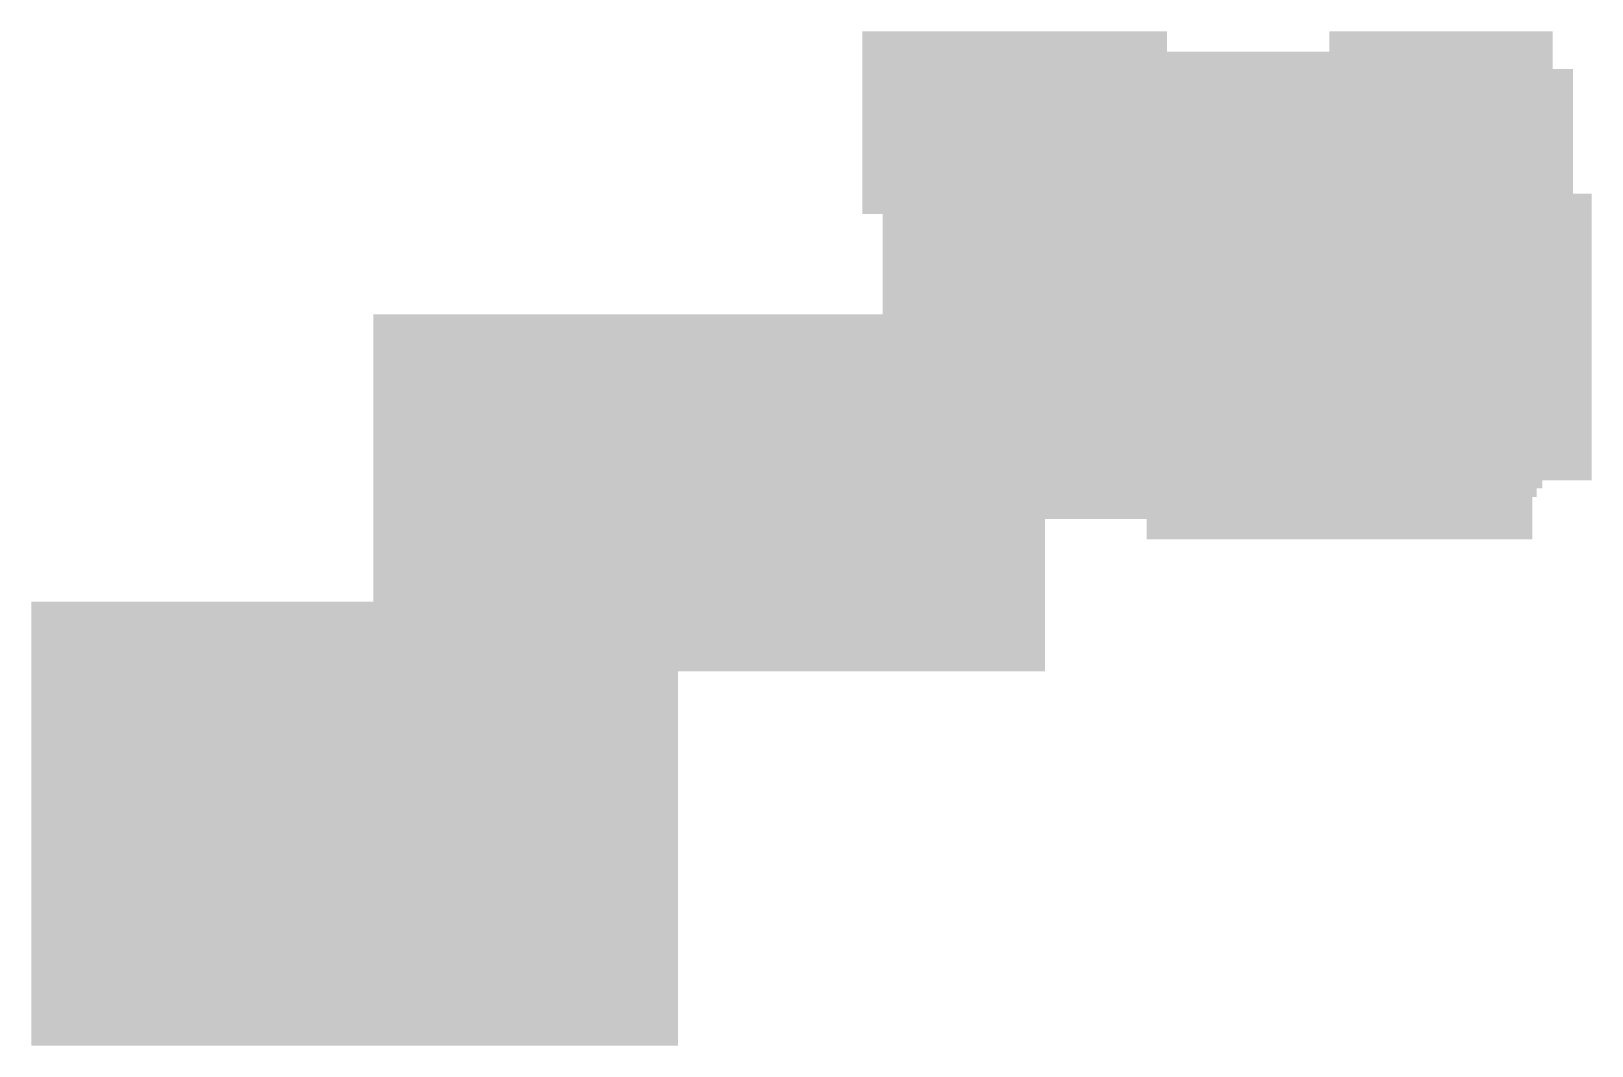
# Model space of a CAD drawing. Extents: x 1977 to 1034874806, y 3985 to 587211952.
# Drawn here: x 516668621 to 516776221, y 292816823 to 292886723 of the extents above; entities that cross this region are included whole.
import ezdxf

# ---------------------------------------------------------------- set-up
doc = ezdxf.new("R2010")
doc.units = 0
doc.header["$LTSCALE"] = 10
doc.header["$MEASUREMENT"] = 0
doc.layers.add('05-填充_第4批规证建筑', color=252, linetype='Continuous')

msp = doc.modelspace()

# ---------------------------------------------------------------- hatches: boundary and pattern name
at = {"layer": '05-填充_第4批规证建筑', "ltscale": 0.02}
h = msp.add_hatch(color=256, dxfattribs=at)
h.dxf.hatch_style = 1
h.paths.add_polyline_path([(516773520.511, 292886722.919), (516758120.511, 292886722.919), (516758120.511, 292885322.919), (516746920.511, 292885322.919), (516746920.511, 292886722.919), (516725920.511, 292886722.919), (516725920.511, 292874122.919), (516727320.511, 292874122.919), (516727320.511, 292855772.919), (516728820.511, 292855772.919), (516728820.511, 292853122.919), (516745520.511, 292853122.919), (516745520.511, 292851722.919), (516772120.511, 292851722.919), (516772120.511, 292855222.919), (516729420.511, 292855222.919), (516729420.511, 292884122.919), (516772820.511, 292884122.919), (516772820.511, 292855772.919), (516776220.511, 292855772.919), (516776220.511, 292875522.919), (516774920.511, 292875522.919), (516774920.511, 292884122.939), (516773520.511, 292884122.939)])
h = msp.add_hatch(color=256, dxfattribs=at)
h.dxf.hatch_style = 1
h.paths.add_polyline_path([(516713220.511, 292842622.919), (516738520.511, 292842622.919), (516738520.511, 292854622.919), (516772420.511, 292854622.919), (516772420.511, 292884122.919), (516728820.511, 292884122.919), (516728820.511, 292863072.919), (516695020.511, 292863072.919), (516695020.511, 292858872.919), (516692220.511, 292858872.919), (516692220.511, 292847422.919), (516668620.511, 292847422.919), (516668620.511, 292816822.919), (516713220.511, 292816822.919)])
h = msp.add_hatch(color=256, dxfattribs=at)
h.dxf.hatch_style = 1
h.paths.add_polyline_path([(516729420.511, 292884122.919), (516772820.511, 292884122.919), (516772820.511, 292855222.919), (516729420.511, 292855222.919)])
h = msp.add_hatch(color=256, dxfattribs=at)
h.dxf.hatch_style = 1
h.paths.add_polyline_path([(516727320.511, 292863072.919), (516695020.511, 292863072.919), (516695020.511, 292858872.919), (516692220.511, 292858872.919), (516692220.511, 292848922.919), (516696520.511, 292848922.919), (516696520.511, 292847422.919), (516714720.511, 292847422.919), (516714720.511, 292846272.919), (516716120.511, 292846272.919), (516716120.511, 292842622.919), (516738520.511, 292842622.919), (516738520.511, 292853122.919), (516728820.511, 292853122.919), (516728820.511, 292855772.919), (516727320.511, 292855772.919)])
h.paths.add_polyline_path([(516727320.511, 292867222.919), (516692220.511, 292867222.919), (516692220.511, 292858872.919), (516695020.511, 292858872.919), (516695020.511, 292863072.919), (516727320.511, 292863072.919)])

doc.saveas('drawing.dxf')
